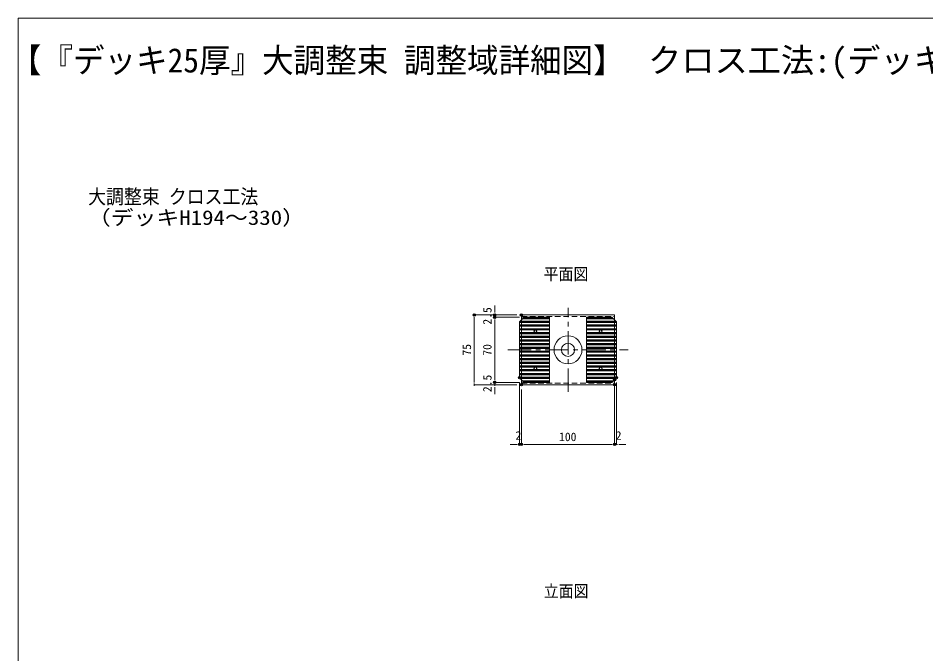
# Model space of a CAD drawing. Units: millimetres, scale not verified. Extents: x -849 to 851, y -136 to 149.
# Drawn here: x -198.8 to -3.9, y 0 to 136.5 of the extents above; entities that cross this region are included whole.
import ezdxf
from ezdxf.enums import TextEntityAlignment as Align

# ---------------------------------------------------------------- set-up
doc = ezdxf.new("R2010")
doc.units = ezdxf.units.MM
doc.header["$PDMODE"] = 32
doc.header["$PDSIZE"] = 0.5
doc.linetypes.add('CHAIN1', pattern=[8, 5, -1, 1, -1])
doc.linetypes.add('DASHED1', pattern=[1.8, 1.2, -0.6])
for name, color, linetype, lineweight in [('0-0_一般', 2, 'Continuous', 9), ('0-1_A10_通り芯寸法', 1, 'Continuous', 9), ('0-5_0', 2, 'Continuous', 9), ('0-7_寸法', 7, 'Continuous', 9)]:
    doc.layers.add(name, color=color, linetype=linetype, lineweight=lineweight)
doc.layers.add('0-4_DEFPOINTS', color=7, linetype='Continuous')
doc.styles.add('ＭＳ ゴシック', font='')
doc.styles.get('ＭＳ ゴシック').set_extended_font_data('MS Gothic')

# ---------------------------------------------------------------- blocks, each defined once
blk = doc.blocks.new('_DOT')
at = {"layer": '0-5_0', "color": 7}
for p, q in [((-2.5, 0), (-5, 0)), ((-1.25, 0), (1.25, 0))]:
    blk.add_line(p, q, dxfattribs=at)
blk = doc.blocks.new('グループ-294-1')
at = {"layer": '0-0_一般'}
for p, q in [((6104.1, -44708.73), (5960.6, -44708.73)), ((6104.1, -44707.73), (5961.6, -44707.73)), ((6104.1, -44706.73), (5962.6, -44706.73)), ((6104.1, -44703.73), (5965.6, -44703.73)), ((6104.1, -44702.73), (5966.6, -44702.73)), ((6104.1, -44701.73), (5967.6, -44701.73)), ((5944.1, -44727.73), (6104.1, -44727.73)), ((5944.1, -44728.73), (6104.1, -44728.73)), ((5944.1, -44741.73), (6104.1, -44741.73)), ((5944.1, -44742.73), (6104.1, -44742.73)), ((5944.1, -44747.73), (6104.1, -44747.73)), ((5944.1, -44748.73), (6104.1, -44748.73)), ((5944.1, -44761.73), (6104.1, -44761.73)), ((5944.1, -44762.73), (6104.1, -44762.73)), ((5944.1, -44767.73), (6104.1, -44767.73)), ((5944.1, -44768.73), (6104.1, -44768.73)), ((5945.6, -44723.73), (6104.1, -44723.73)), ((6104.1, -44722.73), (5946.6, -44722.73)), ((6104.1, -44721.73), (5947.6, -44721.73)), ((5944.1, -44781.73), (6104.1, -44781.73)), ((5944.1, -44782.73), (6104.1, -44782.73)), ((5944.1, -44787.73), (6104.1, -44787.73)), ((5944.1, -44788.73), (6104.1, -44788.73)), ((5944.1, -44801.73), (6104.1, -44801.73)), ((5944.1, -44802.73), (6104.1, -44802.73)), ((5944.1, -44807.73), (6104.1, -44807.73)), ((5944.1, -44808.73), (6104.1, -44808.73)), ((5944.1, -44821.73), (6104.1, -44821.73)), ((5944.1, -44822.73), (6104.1, -44822.73)), ((5944.1, -44827.73), (6104.1, -44827.73)), ((5944.1, -44828.73), (6104.1, -44828.73)), ((5944.1, -44841.73), (6104.1, -44841.73)), ((5944.1, -44842.73), (6104.1, -44842.73)), ((5944.1, -44847.73), (6104.1, -44847.73)), ((5944.1, -44848.73), (6104.1, -44848.73)), ((5944.1, -44861.73), (6104.1, -44861.73)), ((5944.1, -44862.73), (6104.1, -44862.73)), ((5944.1, -44867.73), (6104.1, -44867.73)), ((5944.1, -44868.73), (6104.1, -44868.73)), ((5944.1, -44881.73), (6104.1, -44881.73)), ((5944.1, -44882.73), (6104.1, -44882.73)), ((5944.1, -44887.73), (6104.1, -44887.73)), ((5944.1, -44888.73), (6104.1, -44888.73)), ((5944.1, -44901.73), (6104.1, -44901.73)), ((5944.1, -44902.73), (6104.1, -44902.73)), ((5944.1, -44907.73), (6104.1, -44907.73)), ((5944.1, -44908.73), (6104.1, -44908.73)), ((5944.1, -44921.73), (6104.1, -44921.73)), ((5944.1, -44922.73), (6104.1, -44922.73)), ((6104.1, -44927.73), (5944.1, -44927.73)), ((5944.1, -44928.73), (6104.1, -44928.73)), ((5944.1, -44941.73), (6104.1, -44941.73)), ((5944.1, -44942.73), (6104.1, -44942.73)), ((5944.1, -44947.73), (6104.1, -44947.73)), ((5944.1, -44948.73), (6104.1, -44948.73)), ((5944.1, -44961.73), (6104.1, -44961.73)), ((5944.1, -44962.73), (6104.1, -44962.73)), ((5944.1, -44967.73), (6104.1, -44967.73)), ((5944.1, -44968.73), (6104.1, -44968.73)), ((5944.1, -44981.73), (6104.1, -44981.73)), ((5944.1, -44982.73), (6104.1, -44982.73)), ((5944.1, -44987.73), (6104.1, -44987.73)), ((5944.1, -44988.73), (6104.1, -44988.73)), ((5944.1, -45001.73), (6104.1, -45001.73)), ((5944.1, -45002.73), (6104.1, -45002.73)), ((5944.1, -45007.73), (6104.1, -45007.73)), ((5944.1, -45008.73), (6104.1, -45008.73)), ((5944.1, -45021.73), (6104.1, -45021.73)), ((5944.1, -45022.73), (6104.1, -45022.73)), ((6104.1, -45027.73), (5946.6, -45027.73)), ((5947.6, -45028.73), (6104.1, -45028.73)), ((5960.6, -45041.73), (6104.1, -45041.73)), ((5961.6, -45042.73), (6104.1, -45042.73)), ((6104.1, -45047.73), (5966.6, -45047.73)), ((6104.1, -45048.73), (5967.6, -45048.73))]:
    blk.add_line(p, q, dxfattribs=at)
blk.add_lwpolyline([(5944.1, -44725.23), (5944.1, -45025.23), (5969.1, -45050.23), (6104.1, -45050.23), (6104.1, -44700.23), (5969.1, -44700.23)], close=True, dxfattribs=at)
at = {"layer": '0-0_一般', "linetype": 'DASHED1'}
for centre in [(6029.1, -44775.23), (6029.1, -44975.23)]:
    blk.add_circle(centre, 6.24, dxfattribs=at)
blk = doc.blocks.new('グループ-295-1')
at = {"layer": '0-0_一般'}
for p, q in [((6304.1, -44701.73), (6440.6, -44701.73)), ((6304.1, -44702.73), (6441.6, -44702.73)), ((6304.1, -44703.73), (6442.6, -44703.73)), ((6304.1, -44706.73), (6445.6, -44706.73)), ((6304.1, -44707.73), (6446.6, -44707.73)), ((6304.1, -44708.73), (6447.6, -44708.73)), ((6304.1, -44721.73), (6460.6, -44721.73)), ((6304.1, -44722.73), (6461.6, -44722.73)), ((6462.6, -44723.73), (6304.1, -44723.73)), ((6464.1, -44727.73), (6304.1, -44727.73)), ((6464.1, -44728.73), (6304.1, -44728.73)), ((6464.1, -44741.73), (6304.1, -44741.73)), ((6464.1, -44742.73), (6304.1, -44742.73)), ((6464.1, -44747.73), (6304.1, -44747.73)), ((6464.1, -44748.73), (6304.1, -44748.73)), ((6464.1, -44761.73), (6304.1, -44761.73)), ((6464.1, -44762.73), (6304.1, -44762.73)), ((6464.1, -44767.73), (6304.1, -44767.73)), ((6464.1, -44768.73), (6304.1, -44768.73)), ((6464.1, -44781.73), (6304.1, -44781.73)), ((6464.1, -44782.73), (6304.1, -44782.73)), ((6464.1, -44787.73), (6304.1, -44787.73)), ((6464.1, -44788.73), (6304.1, -44788.73)), ((6464.1, -44801.73), (6304.1, -44801.73)), ((6464.1, -44802.73), (6304.1, -44802.73)), ((6464.1, -44807.73), (6304.1, -44807.73)), ((6464.1, -44808.73), (6304.1, -44808.73)), ((6464.1, -44821.73), (6304.1, -44821.73)), ((6464.1, -44822.73), (6304.1, -44822.73)), ((6464.1, -44827.73), (6304.1, -44827.73)), ((6464.1, -44828.73), (6304.1, -44828.73)), ((6464.1, -44841.73), (6304.1, -44841.73)), ((6464.1, -44842.73), (6304.1, -44842.73)), ((6464.1, -44847.73), (6304.1, -44847.73)), ((6464.1, -44848.73), (6304.1, -44848.73)), ((6464.1, -44861.73), (6304.1, -44861.73)), ((6464.1, -44862.73), (6304.1, -44862.73)), ((6464.1, -44867.73), (6304.1, -44867.73)), ((6464.1, -44868.73), (6304.1, -44868.73)), ((6464.1, -44881.73), (6304.1, -44881.73)), ((6464.1, -44882.73), (6304.1, -44882.73)), ((6464.1, -44887.73), (6304.1, -44887.73)), ((6464.1, -44888.73), (6304.1, -44888.73)), ((6464.1, -44901.73), (6304.1, -44901.73)), ((6464.1, -44902.73), (6304.1, -44902.73)), ((6464.1, -44907.73), (6304.1, -44907.73)), ((6464.1, -44908.73), (6304.1, -44908.73)), ((6464.1, -44921.73), (6304.1, -44921.73)), ((6464.1, -44922.73), (6304.1, -44922.73)), ((6304.1, -44927.73), (6464.1, -44927.73)), ((6464.1, -44928.73), (6304.1, -44928.73)), ((6464.1, -44941.73), (6304.1, -44941.73)), ((6464.1, -44942.73), (6304.1, -44942.73)), ((6464.1, -44947.73), (6304.1, -44947.73)), ((6464.1, -44948.73), (6304.1, -44948.73)), ((6464.1, -44961.73), (6304.1, -44961.73)), ((6464.1, -44962.73), (6304.1, -44962.73)), ((6464.1, -44967.73), (6304.1, -44967.73)), ((6464.1, -44968.73), (6304.1, -44968.73)), ((6464.1, -44981.73), (6304.1, -44981.73)), ((6464.1, -44982.73), (6304.1, -44982.73)), ((6464.1, -44987.73), (6304.1, -44987.73)), ((6464.1, -44988.73), (6304.1, -44988.73)), ((6464.1, -45001.73), (6304.1, -45001.73)), ((6464.1, -45002.73), (6304.1, -45002.73)), ((6464.1, -45007.73), (6304.1, -45007.73)), ((6464.1, -45008.73), (6304.1, -45008.73)), ((6464.1, -45021.73), (6304.1, -45021.73)), ((6464.1, -45022.73), (6304.1, -45022.73)), ((6304.1, -45027.73), (6461.6, -45027.73)), ((6460.6, -45028.73), (6304.1, -45028.73)), ((6447.6, -45041.73), (6304.1, -45041.73)), ((6446.6, -45042.73), (6304.1, -45042.73)), ((6304.1, -45047.73), (6441.6, -45047.73)), ((6304.1, -45048.73), (6440.6, -45048.73))]:
    blk.add_line(p, q, dxfattribs=at)
blk.add_lwpolyline([(6464.1, -44725.23), (6464.1, -45025.23), (6439.1, -45050.23), (6304.1, -45050.23), (6304.1, -44700.23), (6439.1, -44700.23)], close=True, dxfattribs=at)
at = {"layer": '0-0_一般', "linetype": 'DASHED1'}
for centre in [(6379.1, -44775.23), (6379.1, -44975.23)]:
    blk.add_circle(centre, 6.24, dxfattribs=at)
blk = doc.blocks.new('グループ-296-1')
at = {"layer": '0-0_一般'}
for name in ['グループ-294-1', 'グループ-295-1']:
    blk.add_blockref(name, (0, 0), dxfattribs=at)

msp = doc.modelspace()

# ---------------------------------------------------------------- linework, layer by layer
at = {"layer": '0-0_一般', "linetype": 'CHAIN1'}
for p, q in [((-80.731, 56.283), (-80.731, 74.283)), ((-93.644, 65.283), (-67.844, 65.283))]:
    msp.add_line(p, q, dxfattribs=at)
at = {"layer": '0-0_一般', "linetype": 'DASHED1'}
for p, q in [((-90.731, 72.463), (-70.731, 72.463)), ((-90.731, 58.103), (-70.731, 58.103))]:
    msp.add_line(p, q, dxfattribs=at)
at = {"layer": '0-0_一般'}
msp.add_line((-70.731, 58.883), (-70.731, 71.683), dxfattribs=at)
at = {"layer": '0-0_一般', "color": 5}
msp.add_lwpolyline([(-198.77, 136.5), (201.23, 136.5), (201.23, -123.5), (-198.77, -123.5)], close=True, dxfattribs=at)
at = {"layer": '0-0_一般'}
msp.add_lwpolyline([(-90.731, 72.783), (-70.731, 72.783), (-70.731, 57.783), (-90.731, 57.783)], close=True, dxfattribs=at)
for centre, radius in [((-87.731, 69.283), 0.3), ((-80.731, 65.283), 3), ((-73.731, 69.283), 0.3), ((-80.731, 65.283), 1.4), ((-87.731, 61.283), 0.3), ((-73.731, 61.283), 0.3)]:
    msp.add_circle(centre, radius, dxfattribs=at)
at = {"layer": '0-4_DEFPOINTS'}
for p in [(-100.844, 72.783), (-96.444, 72.783), (-96.444, 72.283), (-90.731, 72.783), (-90.131, 72.283), (-96.444, 58.283), (-91.131, 59.283), (-90.131, 58.283), (-70.731, 58.883), (-70.331, 59.283), (-90.731, 57.783), (-70.731, 57.783), (-91.131, 44.983), (-90.731, 44.983), (-70.731, 44.983)]:
    msp.add_point(p, dxfattribs=at)
at = {"layer": '0-7_寸法'}
for p, q in [((-96.444, 73.783), (-96.444, 74.783)), ((-91.731, 72.783), (-100.844, 72.783)), ((-91.731, 72.783), (-96.444, 72.783)), ((-96.444, 72.283), (-96.444, 72.783)), ((-91.131, 72.283), (-96.444, 72.283)), ((-91.131, 72.283), (-96.444, 72.283)), ((-100.844, 58.783), (-100.844, 71.783)), ((-96.444, 71.283), (-96.444, 70.283)), ((-96.444, 59.283), (-96.444, 71.283)), ((-96.444, 59.283), (-96.444, 60.283)), ((-91.731, 57.783), (-100.844, 57.783)), ((-91.131, 58.283), (-96.444, 58.283)), ((-91.131, 58.283), (-96.444, 58.283)), ((-96.444, 57.783), (-96.444, 58.283)), ((-91.731, 57.783), (-96.444, 57.783)), ((-96.444, 56.783), (-96.444, 55.783)), ((-91.131, 58.283), (-91.131, 44.983)), ((-90.731, 56.783), (-90.731, 44.983)), ((-90.731, 56.783), (-90.731, 44.983)), ((-70.731, 57.883), (-70.731, 44.983)), ((-70.731, 56.783), (-70.731, 44.983)), ((-70.331, 58.283), (-70.331, 44.983)), ((-92.13, 44.983), (-93.13, 44.983)), ((-90.731, 44.983), (-91.131, 44.983)), ((-71.73, 44.983), (-89.731, 44.983)), ((-89.731, 44.983), (-88.731, 44.983)), ((-71.73, 44.983), (-72.73, 44.983)), ((-70.331, 44.983), (-70.731, 44.983)), ((-69.331, 44.983), (-68.331, 44.983))]:
    msp.add_line(p, q, dxfattribs=at)

# ---------------------------------------------------------------- block references
at = {"layer": '0-1_A10_通り芯寸法', "xscale": 0.04, "yscale": 0.04}
msp.add_blockref('グループ-296-1', (-328.894, 1860.293), dxfattribs=at)
at = {"layer": '0-7_寸法', "xscale": 0.1999878, "yscale": 0.1999878}
for p, rotation in [((-100.844, 72.783), 90), ((-96.444, 72.783), 270), ((-96.444, 72.283), 90), ((-96.444, 72.283), 90), ((-100.844, 57.783), 270), ((-96.444, 58.283), 270), ((-96.444, 58.283), 270), ((-96.444, 57.783), 90), ((-90.731, 44.983), 180), ((-90.731, 44.983), 180), ((-70.331, 44.983), 180)]:
    msp.add_blockref('_DOT', p, dxfattribs=dict(at, rotation=rotation))
for p in [(-91.131, 44.983), (-70.731, 44.983), (-70.731, 44.983)]:
    msp.add_blockref('_DOT', p, dxfattribs=at)

# ---------------------------------------------------------------- texts
at = {"layer": '0-0_一般', "style": 'ＭＳ ゴシック'}
for s, height, width, p in [('【『デッキ25厚』大調整束 調整域詳細図】', 5.224, 0.95, (-200.539, 123.267)), ('大調整束 クロス工法', 3.134, 0.9, (-183.754, 95.674)), ('（デッキH194～330）', 3.134, 1.15, (-183.844, 91.165)), ('平面図', 2.603, 0.9, (-85.958, 79.467)), ('立面図', 2.603, 0.9, (-85.931, 11.383))]:
    msp.add_text(s, height=height, dxfattribs=dict(at, width=width)).set_placement(p, align=Align.BOTTOM_LEFT)
msp.add_text('クロス工法:(デッキ高さ＝デッキ厚+根太高さ35+大引高さ35+束高さ)', height=5.224, dxfattribs=at).set_placement((-63.526, 123.267), align=Align.BOTTOM_LEFT)
at = {"layer": '0-7_寸法', "style": 'ＭＳ ゴシック'}
for s, p in [('2.5', (-96.593, 70.695)), ('75', (-100.993, 64.044)), ('70', (-96.593, 64.019)), ('2.5', (-96.593, 56.195))]:
    msp.add_text(s, height=1.833, rotation=90, dxfattribs=at).set_placement(p, align=Align.BOTTOM_LEFT)
for s, p in [('2', (-92.017, 45.416)), ('100', (-82.656, 45.132)), ('2', (-70.486, 45.416))]:
    msp.add_text(s, height=1.833, dxfattribs=at).set_placement(p, align=Align.BOTTOM_LEFT)

doc.saveas('drawing.dxf')
